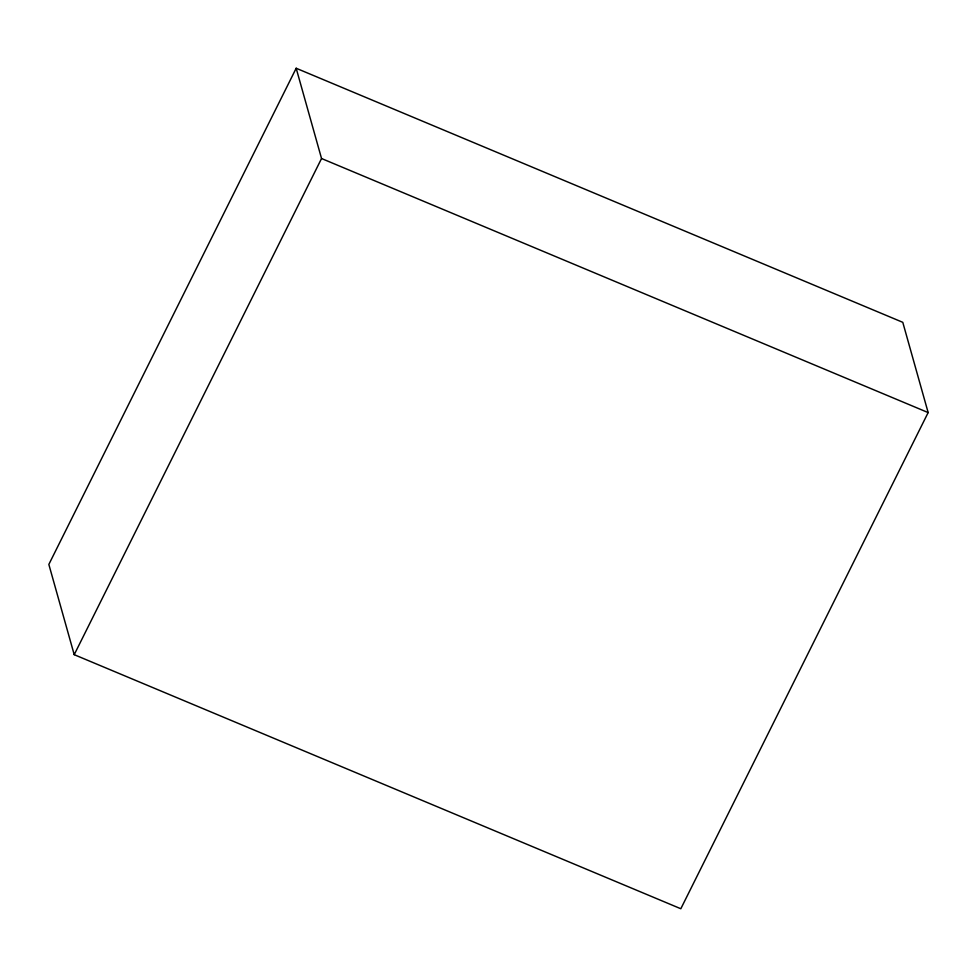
<?xml version="1.0" encoding="UTF-8"?>
<svg xmlns="http://www.w3.org/2000/svg" width="977" height="977" viewBox="0 0 977 977"><rect width="100%" height="100%" fill="white"/><g stroke="black" fill="none" stroke-linecap="round" stroke-linejoin="round"><path stroke-width="1.47" d="M296.178 68.256L48.85 564.425L74.215 654.675L680.822 908.744L928.15 412.575L902.785 322.325L296.178 68.256L321.543 158.518L74.215 654.675M321.543 158.518L928.15 412.575"/></g></svg>
